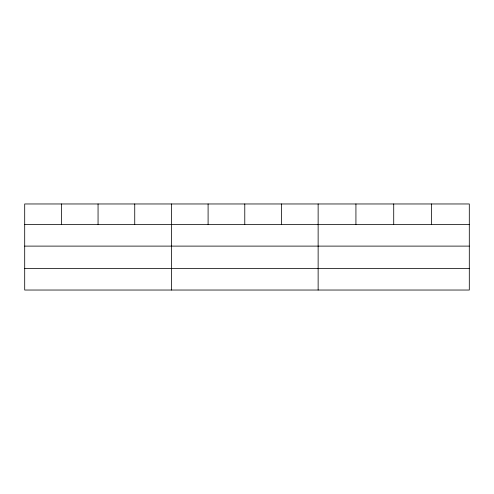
<?xml version="1.0" encoding="UTF-8"?>
<svg xmlns="http://www.w3.org/2000/svg" width="494" height="494" viewBox="0 0 494 494"><rect width="100%" height="100%" fill="white"/><g stroke="black" fill="none" stroke-linecap="round" stroke-linejoin="round"><path stroke-width="0.74" d="M469.3 246.111L469.3 203.966L24.7 203.966L24.7 290.034L469.3 290.034L469.3 246.111L24.7 246.111M24.7 224.48L469.3 224.48M24.7 268.403L469.3 268.403M431.509 203.966L431.509 224.48M393.718 203.966L393.718 224.48M355.927 203.966L355.927 224.48M318.136 203.966L318.136 290.034M281.457 203.966L281.457 224.48M244.777 203.966L244.777 224.48M208.098 203.966L208.098 224.48M171.418 203.966L171.418 290.034M134.739 203.966L134.739 224.48M98.059 203.966L98.059 224.48M61.38 203.966L61.38 224.48"/></g></svg>
